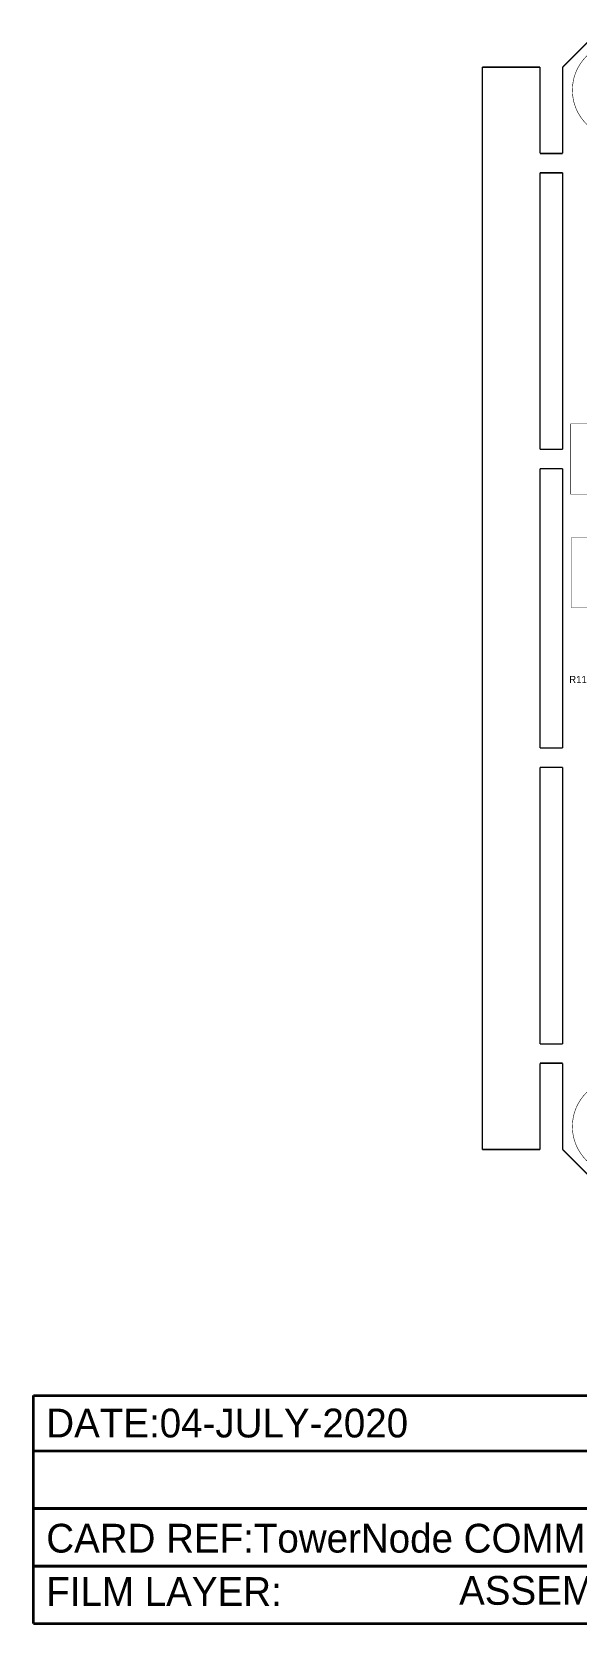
# Model space of a CAD drawing. Extents: x -47 to 97, y -39 to 102.
# Drawn here: x -46.8 to 1.2, y -38.9 to 101.7 of the extents above; entities that cross this region are included whole.
import ezdxf
from ezdxf.enums import TextEntityAlignment as Align

# ---------------------------------------------------------------- set-up
doc = ezdxf.new("R2010")
doc.units = 0
for name, color, linetype in [('BG_OUTLINE', 254, 'CONTINUOUS'), ('DF_FILM_LABEL_OUTLINE', 85, 'CONTINUOUS'), ('PG_ASSEMBLY_TOP', 111, 'CONTINUOUS'), ('RD_ASSEMBLY_TOP', 142, 'CONTINUOUS')]:
    doc.layers.add(name, color=color, linetype=linetype)

msp = doc.modelspace()

# ---------------------------------------------------------------- linework, layer by layer
at = {"layer": 'BG_OUTLINE', "const_width": 0.127}
for points in [[(0, 98.552), (3.048, 101.6)], [(-7.079996, 98.552), (-1.999996, 98.552)], [(-7.079996, 98.552), (-7.079996, 3.048)], [(-1.999996, 98.552), (-1.999996, 90.932)], [(0, 98.552), (0, 90.932)], [(-1.999996, 90.932), (0, 90.932)], [(-1.999996, 89.2302), (-1.999996, 64.8208)], [(-1.999996, 89.2302), (0, 89.2302)], [(0, 89.2302), (0, 64.8208)], [(-1.999996, 64.8208), (0, 64.8208)], [(-1.999996, 63.119), (-1.999996, 38.481)], [(-1.999996, 63.119), (0, 63.119)], [(0, 63.119), (0, 38.481)], [(-1.999996, 38.481), (0, 38.481)], [(-1.999996, 36.7792), (-1.999996, 12.3698)], [(-1.999996, 36.7792), (0, 36.7792)], [(0, 36.7792), (0, 12.3698)], [(-1.999996, 12.3698), (0, 12.3698)], [(-1.999996, 10.668), (-1.999996, 3.048)], [(-1.999996, 10.668), (0, 10.668)], [(0, 10.668), (0, 3.048)], [(-7.079996, 3.048), (-1.999996, 3.048)], [(3.048, 0), (0, 3.048)]]:
    msp.add_lwpolyline(points, dxfattribs=at)
at = {"layer": 'DF_FILM_LABEL_OUTLINE', "const_width": 0.254}
for points in [[(-46.674227, -18.637453), (-46.674227, -38.787527)], [(-46.674227, -18.670727), (96.962773, -18.670727)], [(-46.674227, -23.547527), (96.950073, -23.547527)], [(-46.674227, -28.627527), (96.924673, -28.627527)], [(-46.674227, -33.707527), (96.962773, -33.707527)], [(96.962773, -38.787527), (-46.674227, -38.787527)]]:
    msp.add_lwpolyline(points, dxfattribs=at)
at = {"layer": 'PG_ASSEMBLY_TOP', "const_width": 0.050013}
for points in [[(9.305011, 96.52, 1), (0.854989, 96.52, 1), (9.305011, 96.52)], [(9.305011, 5.08, 1), (0.854989, 5.08, 1), (9.305011, 5.08)]]:
    msp.add_lwpolyline(points, format="xyb", dxfattribs=at)
for points in [[(0.673506, 67.077793), (7.173493, 67.077793)], [(0.673506, 60.877806), (0.673506, 67.077793)], [(7.173493, 60.877806), (0.673506, 60.877806)], [(0.77691, 50.847295), (0.77691, 57.047308)], [(0.77691, 57.047308), (7.276897, 57.047308)], [(7.276897, 50.847295), (0.77691, 50.847295)]]:
    msp.add_lwpolyline(points, dxfattribs=at)

# ---------------------------------------------------------------- texts
at = {"layer": 'DF_FILM_LABEL_OUTLINE'}
for s, p in [('DATE:04-JULY-2020', (-45.531227, -22.353727)), ('CARD REF:TowerNode COMM V1 Rev-B', (-45.531227, -32.513727)), ('FILM LAYER:', (-45.531227, -37.212727))]:
    msp.add_text(s, height=2.54, dxfattribs=at).set_placement(p)
at = {"layer": 'PG_ASSEMBLY_TOP'}
msp.add_text('ASSEMBLY TOP', height=2.54, dxfattribs=at).set_placement((-9.132316, -37.11763))
at = {"layer": 'RD_ASSEMBLY_TOP'}
msp.add_text('R11506', height=0.635, dxfattribs=at).set_placement((2.060245, 44.204052), align=Align.CENTER)

doc.saveas('drawing.dxf')
